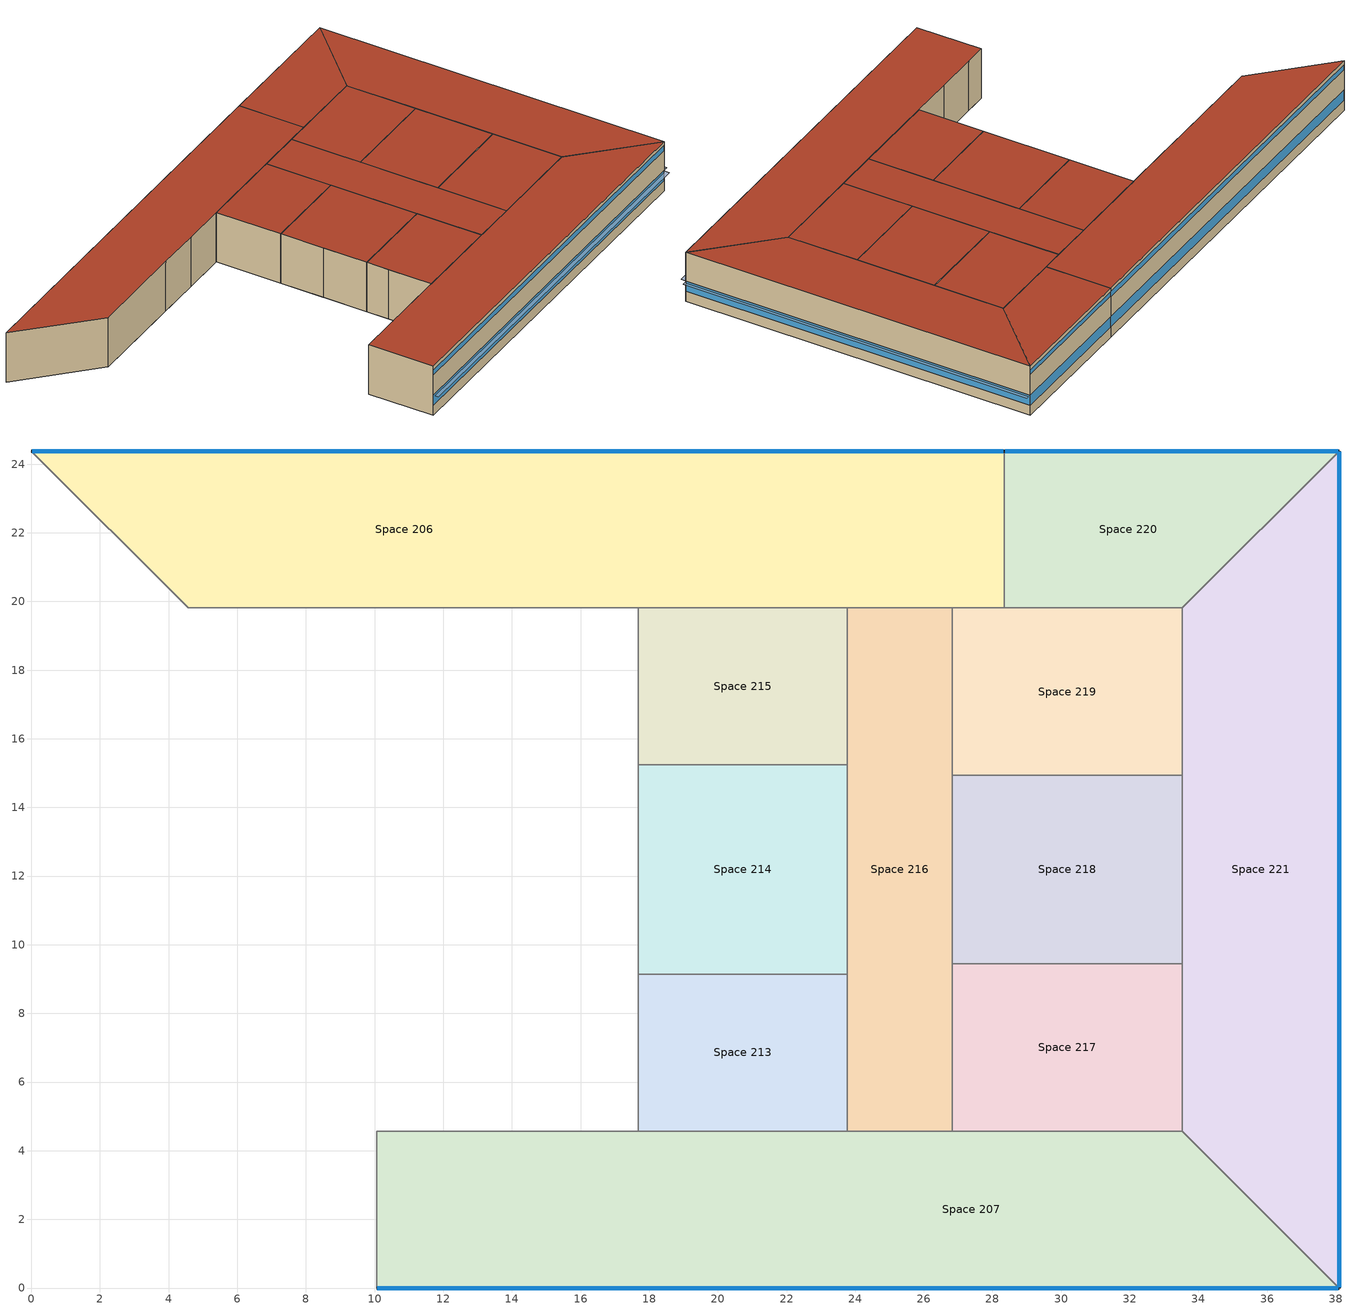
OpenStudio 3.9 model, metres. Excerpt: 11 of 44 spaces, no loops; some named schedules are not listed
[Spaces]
Space 220
 floor to Space 122: 38.1,24.38 33.53,19.81 28.35,19.81 28.35,24.38 z3.66
 wall outside: 38.1,24.38 28.35,24.38 z3.66:7.32
 wall to Space 221: 33.53,19.81 38.1,24.38 z3.66:7.32
 wall to Space 219: 28.35,19.81 33.53,19.81 z3.66:7.32
 wall to Space 206: 28.35,24.38 28.35,19.81 z3.66:7.32
 window (AEDG-SmMdOff View Glazing North): 38.07,24.38 28.37,24.38 z4.42:5.15
 window (AEDG-SmMdOff Daylight Glazing North): 38.07,24.38 28.37,24.38 z6.71:7.01
 roof outside: 28.35,24.38 28.35,19.81 33.53,19.81 38.1,24.38 z7.32
Space 213
 floor to Space 113: 17.68,4.57 17.68,9.14 23.77,9.14 23.77,4.57 z3.66
 wall to Space 210: 17.68,9.14 17.68,7.62 z3.66:7.32
 wall to Space 214: 23.77,9.14 17.68,9.14 z3.66:7.32
 wall to Space 216: 23.77,4.57 23.77,9.14 z3.66:7.32
 wall to Space 207: 17.68,4.57 19.2,4.57 23.77,4.57 z3.66:7.32
 wall to Space 209: 17.68,7.62 17.68,4.57 z3.66:7.32
 roof outside: 17.68,9.14 17.68,4.57 23.77,4.57 23.77,9.14 z7.32
Space 217
 floor to Space 119: 33.53,9.45 33.53,4.57 26.82,4.57 26.82,9.45 z3.66
 wall to Space 221: 33.53,4.57 33.53,9.45 z3.66:7.32
 wall to Space 207: 26.82,4.57 33.53,4.57 z3.66:7.32
 wall to Space 216: 26.82,9.45 26.82,4.57 z3.66:7.32
 wall to Space 218: 33.53,9.45 26.82,9.45 z3.66:7.32
 roof outside: 26.82,9.45 26.82,4.57 33.53,4.57 33.53,9.45 z7.32
Space 221
 floor to Space 123: 38.1,0 33.53,4.57 33.53,19.81 38.1,24.38 z3.66
 wall outside: 38.1,0 38.1,24.38 z3.66:7.32
 wall to Space 207: 33.53,4.57 38.1,0 z3.66:7.32
 wall to Space 218: 33.53,14.94 33.53,9.45 z3.66:7.32
 wall to Space 219: 33.53,19.81 33.53,14.94 z3.66:7.32
 window (AEDG-SmMdOff View Glazing EastWest): 38.1,0.03 38.1,24.36 z4.42:5.15
 roof outside: 38.1,24.38 33.53,19.81 33.53,4.57 38.1,0 z7.32
Space 206
 floor to Space 103: 19.2,24.38 19.2,19.81 4.57,19.81 0,24.38 z3.66
 floor to Space 118: 28.35,24.38 28.35,19.81 19.2,19.81 19.2,24.38 z3.66
 wall outside: 28.35,24.38 0,24.38 z3.66:7.32
 wall to Space 216: 23.77,19.81 26.82,19.81 z3.66:7.32
 wall to Space 215: 17.68,19.81 19.2,19.81 23.77,19.81 z3.66:7.32
 wall to Space 212: 14.63,19.81 17.68,19.81 z3.66:7.32
 wall to Space 208: 11.58,19.81 14.63,19.81 z3.66:7.32
 wall to Space 205: 4.57,19.81 11.58,19.81 z3.66:7.32
 wall to Space 201: 0,24.38 4.57,19.81 z3.66:7.32
 wall to Space 219: 26.82,19.81 28.35,19.81 z3.66:7.32
 window (AEDG-SmMdOff View Glazing North): 28.32,24.38 0.03,24.38 z4.42:5.15
 window (AEDG-SmMdOff Daylight Glazing North): 28.32,24.38 0.03,24.38 z6.66:7.01
 roof outside: 0,24.38 4.57,19.81 28.35,19.81 28.35,24.38 z7.32
Space 214
 floor to Space 114: 17.68,9.14 17.68,15.24 23.77,15.24 23.77,9.14 z3.66
 wall to Space 216: 23.77,9.14 23.77,15.24 z3.66:7.32
 wall to Space 210: 17.68,12.19 17.68,9.14 z3.66:7.32
 wall to Space 211: 17.68,15.24 17.68,12.19 z3.66:7.32
 wall to Space 215: 23.77,15.24 17.68,15.24 z3.66:7.32
 roof outside: 17.68,15.24 17.68,9.14 23.77,9.14 23.77,15.24 z7.32
Space 215
 floor to Space 115: 17.68,15.24 17.68,19.81 23.77,19.81 23.77,15.24 z3.66
 wall to Space 216: 23.77,15.24 23.77,19.81 z3.66:7.32
 wall to Space 212: 17.68,19.81 17.68,15.24 z3.66:7.32
 roof outside: 17.68,19.81 17.68,15.24 23.77,15.24 23.77,19.81 z7.32
Space 216
 floor to Space 117: 23.77,4.57 23.77,19.81 26.82,19.81 26.82,4.57 z3.66
 wall to Space 219: 26.82,14.94 26.82,19.81 z3.66:7.32
 wall to Space 218: 26.82,9.45 26.82,14.94 z3.66:7.32
 wall to Space 207: 23.77,4.57 26.82,4.57 z3.66:7.32
 roof outside: 23.77,19.81 23.77,4.57 26.82,4.57 26.82,19.81 z7.32
Space 218
 floor to Space 120: 33.53,14.94 33.53,9.45 26.82,9.45 26.82,14.94 z3.66
 wall to Space 219: 33.53,14.94 26.82,14.94 z3.66:7.32
 roof outside: 26.82,14.94 26.82,9.45 33.53,9.45 33.53,14.94 z7.32
Space 219
 floor to Space 121: 26.82,14.94 26.82,19.81 33.53,19.81 33.53,14.94 z3.66
 roof outside: 26.82,19.81 26.82,14.94 33.53,14.94 33.53,19.81 z7.32
Space 207
 floor to Space 116: 33.53,4.57 38.1,0 19.2,0 19.2,4.57 z3.66
 floor to Space 107: 19.2,4.57 19.2,0 10.06,0 10.06,4.57 z3.66
 wall outside: 10.06,0 38.1,0 z3.66:7.32
 wall to Space 209: 17.68,4.57 14.63,4.57 z3.66:7.32
 wall to Space 203: 11.58,4.57 10.06,4.57 z3.66:7.32
 wall to Space 208: 14.63,4.57 11.58,4.57 z3.66:7.32
 wall to Space 202: 10.06,4.57 10.06,0 z3.66:7.32
 window (AEDG-SmMdOff View Glazing South): 10.08,0 38.07,0 z4.42:5.15
 window (AEDG-SmMdOff Daylight Glazing South): 10.08,0 38.07,0 z6.66:7.01
 roof outside: 10.06,4.57 10.06,0 38.1,0 33.53,4.57 z7.32
shading: 38.1,0.03 38.47,0.03 38.47,24.36 38.1,24.36 z5.15; 10.08,0 10.08,-0.37 38.07,-0.37 38.07,0 z5.15
[Building]
Building 1: Space Type=Building Default Space Type; Default Construction Set=90.1-2004 - Office - ASHRAE 169-2006-5B; Standards Building Type=Office
[Site]
Aurora Buckley Field Angb: Latitude {deg}=39.72; Longitude {deg}=-104.75; Time Zone {hr}=-7; Elevation {m}=1726
[ClimateZones]
Climate Zone Institution Name 1=ASHRAE; Climate Zone Document Name 1=ANSI/ASHRAE Standard 169; Climate Zone Document Year 1=2006; Climate Zone Value 1=5B; Climate Zone Institution Name 2=CEC; Climate Zone Document Name 2=California Climate Zone Descriptions; Climate Zone Document Year 2=1995
[Site:WaterMainsTemperature]
Calculation Method=Correlation; Annual Average Outdoor Air Temperature {C}=9.95; Maximum Difference In Monthly Average Outdoor Air Temperatures {deltaC}=23.7
[SizingPeriod:DesignDay] Barometric Pressure {Pa}=82237; Rain Indicator=No; Snow Indicator=No; Day of Month=21; Daylight Saving Time Indicator=No; Humidity Condition Type=Wetbulb; Dry-Bulb Temperature Range Modifier Type=DefaultMultipliers
Name | Maximum Dry-Bulb Temperature {C} | Daily Dry-Bulb Temperature Range {deltaC} | Wind Speed {m/s} | Wind Direction {deg} | Month | Day Type | Wetbulb or DewPoint at Maximum Dry-Bulb {C} | Solar Model Indicator | ASHRAE Clear Sky Optical Depth for Beam Irradiance | ASHRAE Clear Sky Optical Depth for Diffuse Irradiance | Sky Clearness
Aurora Buckley Field Angb Ann Clg .4% Condns DB=>MWB 1 | 33.9 | 14.8 | 3.6 | 30 | 7 | SummerDesignDay | 15 | ASHRAETau | 0.423 | 2.02
Aurora Buckley Field Angb Ann Clg .4% Condns WB=>MDB 1 | 26.3 | 14.8 | 3.6 | 30 | 7 | SummerDesignDay | 17.9 | ASHRAETau | 0.423 | 2.02
Aurora Buckley Field Angb Ann Htg 99.6% Condns DB 1 | -17.9 | 0 | 2.5 | 180 | 12 | WinterDesignDay | -17.9 | ASHRAEClearSky |  |  | 0
[Material:NoMass] Roughness=Smooth; Thermal Absorptance=0.9; Solar Absorptance=0.7
Name | Thermal Resistance {m2-K/W} | Visible Absorptance
Typical Insulation R-8.93 67 | 1.57183 | 0.7
Typical Carpet Pad; CP02 CARPET PAD 2 | 0.21648 | 0.8
Typical Insulation R-0.58 181 | 0.101875 | 0.7
Typical Insulation R-0.54 1 | 0.0945033 | 0.7
Typical Insulation R-31 | 5.44405 | 0.7
[WindowMaterial:Glazing] Optical Data Type=SpectralAverage; Infrared Transmittance at Normal Incidence=0; Front Side Infrared Hemispherical Emissivity=0.84; Back Side Infrared Hemispherical Emissivity=0.84; Conductivity {W/m-K}=0.9; Dirt Correction Factor for Solar and Visible Transmittance=1; Solar Diffusing=No
Name | Thickness {m} | Solar Transmittance at Normal Incidence | Front Side Solar Reflectance at Normal Incidence | Back Side Solar Reflectance at Normal Incidence | Visible Transmittance at Normal Incidence | Front Side Visible Reflectance at Normal Incidence | Back Side Visible Reflectance at Normal Incidence
BLUE 6MM | 0.006 | 0.48 | 0.05 | 0.05 | 0.57 | 0.06 | 0.06
CLEAR 6MM | 0.006 | 0.775 | 0.071 | 0.071 | 0.881 | 0.08 | 0.08
Clear 3mm 1 | 0.003 | 0.837 | 0.075 | 0.075 | 0.898 | 0.081 | 0.081
[WindowMaterial:Blind] Slat Width {m}=0.025; Slat Separation {m}=0.01875; Front Side Slat Beam Solar Reflectance=0.5; Back Side Slat Beam Solar Reflectance=0.5; Front Side Slat Diffuse Solar Reflectance=0.5; Back Side Slat Diffuse Solar Reflectance=0.5; Slat Beam Visible Transmittance=0
Window Material Blind 1; Window Material Blind 2
[WindowMaterial:SimpleGlazingSystem]
Name | U-Factor {W/m2-K} | Solar Heat Gain Coefficient | Visible Transmittance
U 1.17 SHGC 0.49 Simple Glazing U-1.17 SHGC 0.0 51 | 6.64357 | 0.49 | 0.38
AEDG-SmMdOff View Glazing North-mat; AEDG-SmMdOff View Glazing South-mat; AEDG-SmMdOff View Glazing EastWest-mat | 2.21452 | 0.38 | 0.3
AEDG-SmMdOff Daylight Glazing South-mat; AEDG-SmMdOff Daylight Glazing North-mat | 5.50792 | 0.58 | 0.7
[DefaultSurfaceConstructions]
Name | Floor Construction | Wall Construction | Roof Ceiling Construction
Default Surface Constructions 718 | Typical Insulated Exterior Mass Floor R-11.49 67 | Concrete 8in HW Exterior Wall | Typical IEAD Roof R-15.87 164
Default Surface Constructions 719 | Typical Interior Floor | Typical Interior Wall | Typical Interior Ceiling
Default Surface Constructions 720 | Typical Insulated Carpeted 6in Slab Floor | Typical Insulated Basement Mass Wall
[DefaultSubSurfaceConstructions]
Name | Fixed Window Construction | Operable Window Construction | Door Construction | Glass Door Construction | Overhead Door Construction | Skylight Construction | Tubular Daylight Dome Construction | Tubular Daylight Diffuser Construction
Default Sub Surface Constructions 479 | U 0.57 SHGC 0.49 Dbl Blue 6mm/6mm Air | U 0.57 SHGC 0.49 Dbl Blue 6mm/6mm Air | Typical Insulated Metal Door R-1.43 181 | U 0.57 SHGC 0.49 Dbl Blue 6mm/6mm Air | Typical Overhead Door | U 1.17 SHGC 0.49 Simple Glazing Skylight U-1.17 SHGC 0.0 51 | Typical Interior Window | Typical Interior Window
Default Sub Surface Constructions 480 | Typical Interior Window | Typical Interior Window | Typical Interior Door
[DefaultConstructionSet]
90.1-2004 - Office - ASHRAE 169-2006-5B: Default Exterior Surface Constructions=Default Surface Constructions 718; Default Interior Surface Constructions=Default Surface Constructions 719; Default Ground Contact Surface Constructions=Default Surface Constructions 720; Default Exterior SubSurface Constructions=Default Sub Surface Constructions 479; Default Interior SubSurface Constructions=Default Sub Surface Constructions 480; Interior Partition Construction=Typical Interior Partition
[Construction]
Typical Interior Partition; Typical Interior Door: G05 25mm wood
Typical Insulated Exterior Mass Floor R-11.49 67: Typical Insulation R-8.93 67, 4 in. Normalweight Concrete Floor, Typical Carpet Pad
Typical IEAD Roof R-15.87 164: Roof Membrane, Typical Insulation R-31, Metal Roof Surface - adj
Typical Interior Floor: 100mm Normalweight concrete floor, CP02 CARPET PAD 2
Typical Interior Wall: G01 13mm gypsum board - adj, G01 13mm gypsum board - adj
Typical Interior Ceiling: CP02 CARPET PAD 2, 100mm Normalweight concrete floor
Typical Insulated Carpeted 6in Slab Floor: 6 in. Normalweight Concrete Floor, Typical Carpet Pad
Typical Insulated Basement Mass Wall: 8 in. Concrete Block Basement Wall
U 0.57 SHGC 0.49 Dbl Blue 6mm/6mm Air: BLUE 6MM, AIR 6MM, CLEAR 6MM
Typical Insulated Metal Door R-1.43 181: F08 Metal surface, Typical Insulation R-0.58 181
Typical Overhead Door: Typical Insulation R-0.54 1
U 1.17 SHGC 0.49 Simple Glazing Skylight U-1.17 SHGC 0.0 51: U 1.17 SHGC 0.49 Simple Glazing U-1.17 SHGC 0.0 51
Typical Interior Window: Clear 3mm 1
Concrete 8in HW Exterior Wall: 25mm Stucco, 8IN CONCRETE HW RefBldg, 5/8 in. Gypsum Board - adj, Typical Insulation R-31, 5/8 in. Gypsum Board - adj
AEDG-SmMdOff View Glazing North: AEDG-SmMdOff View Glazing North-mat
AEDG-SmMdOff View Glazing South: AEDG-SmMdOff View Glazing South-mat
AEDG-SmMdOff View Glazing EastWest: AEDG-SmMdOff View Glazing EastWest-mat
AEDG-SmMdOff Daylight Glazing South: AEDG-SmMdOff Daylight Glazing South-mat
AEDG-SmMdOff Daylight Glazing North: AEDG-SmMdOff Daylight Glazing North-mat
[Material]
Name | Roughness | Thickness {m} | Conductivity {W/m-K} | Density {kg/m3} | Specific Heat {J/kg-K} | Thermal Absorptance | Solar Absorptance | Visible Absorptance
G05 25mm wood | MediumSmooth | 0.0254 | 0.15 | 608 | 1630 | 0.9 | 0.5 | 0.5
4 in. Normalweight Concrete Floor | MediumRough | 0.1016 | 2.31 | 2322 | 832 | 0.9 | 0.7 | 0.7
8IN CONCRETE HW RefBldg | Rough | 0.2032 | 1.311 | 2240 | 836.8 | 0.9 | 0.7 | 0.7
Roof Membrane | VeryRough | 0.0095 | 0.16 | 1121.29 | 1460 | 0.9 | 0.7 | 0.7
Metal Roof Surface - adj | Smooth | 0.0008 | 45.28 | 7824 | 500 | 0.9 | 0.7 | 0.2
100mm Normalweight concrete floor | MediumRough | 0.1016 | 2.31045 | 2322 | 832.557 |  | 0 | 0
G01 13mm gypsum board - adj | Smooth | 0.0127 | 0.160031 | 800.001 | 1090.73 | 0.9 | 0.7 | 0.3
6 in. Normalweight Concrete Floor | MediumRough | 0.1524 | 2.31 | 2322 | 832 | 0.9 | 0.7 | 0.7
8 in. Concrete Block Basement Wall | MediumRough | 0.2032 | 1.326 | 1842 | 912 | 0.9 | 0.7 | 0.7
F08 Metal surface | Smooth | 0.0008 | 45.28 | 7824 | 500 | 0.9 | 0.7 | 0.7
25mm Stucco | Smooth | 0.0254 | 0.72 | 1856 | 840 | 0.9 | 0.7 | 0.7
5/8 in. Gypsum Board - adj | MediumSmooth | 0.0159 | 0.16 | 800 | 1090 | 0.9 | 0.7 | 0.3
[WindowMaterial:Gas]
AIR 6MM: Gas Type=Air; Thickness {m}=0.0063
[DesignSpecification:OutdoorAir] Outdoor Air Method=Sum; Outdoor Air Flow per Floor Area {m3/s-m2}=0.0003048
Name | Outdoor Air Flow per Person {m3/s-person}
Storage Outdoor Air 1; Conference Outdoor Air 1; Open Office Outdoor Air 1; Private Office Outdoor Air 1 | 0.00235974
Corridor Outdoor Air 1 | 0
[ThermostatSetpoint:DualSetpoint] Heating Setpoint Temperature Schedule=General Heating Setpt; Cooling Setpoint Temperature Schedule=General Cooling Setpt
Thermostat Setpoint Dual Setpoint 45; Thermostat Setpoint Dual Setpoint 54; Thermostat Setpoint Dual Setpoint 61; Thermostat Setpoint Dual Setpoint 75; Thermostat Setpoint Dual Setpoint 76; Thermostat Setpoint Dual Setpoint 79; Thermostat Setpoint Dual Setpoint 80; Thermostat Setpoint Dual Setpoint 81; Thermostat Setpoint Dual Setpoint 82; Thermostat Setpoint Dual Setpoint 83; Thermostat Setpoint Dual Setpoint 84
[ShadingControl] Shading Type=InteriorBlind; Multiple Surface Control Type=Sequential
Name | Shading Device Material | Sub Surface Name 1 | Sub Surface Name 2 | Sub Surface Name 3 | Sub Surface Name 4
Shading Control 1 | Window Material Blind 1
Shading Control 2 | Window Material Blind 2 | Sub Surface 1 | Sub Surface 2 | Sub Surface 15 | Sub Surface 16
[DefaultScheduleSet] People Activity Level Schedule=General Activity
Name | Hours of Operation Schedule | Number of People Schedule | Lighting Schedule | Electric Equipment Schedule | Infiltration Schedule
General Schedule Set | General HVAC Availability | General Occupancy | General Lighting | General Equipment | General Infiltration
24hr Schedule Set | 24 Hr Service HVAC Availability | 24 Hr Service People | 24 Hr Service Lighting | 24 Hr Service Equipment | 24 Hr Service Infiltration
High Occupancy | General HVAC Availability | High Density Occupancy | General Lighting | General Equipment | General Infiltration
[SpaceType]
Name | Default Schedule Set | Design Specification Outdoor Air Object | Standards Template | Standards Building Type | Standards Space Type
Storage | General Schedule Set | Storage Outdoor Air 1 | 90.1-2004 | Office | Storage
Conference | High Occupancy | Conference Outdoor Air 1 | 90.1-2004 | Office | Conference
Corridor | General Schedule Set | Corridor Outdoor Air 1 | 90.1-2004 | Office | Corridor
Mech and Elec | 24hr Schedule Set |  | 90.1-2004 | Office | Elec/MechRoom
Open Office | General Schedule Set | Open Office Outdoor Air 1 | 90.1-2004 | Office | OpenOffice
Private Office | General Schedule Set | Private Office Outdoor Air 1 | 90.1-2004 | Office | ClosedOffice
Stairway | General Schedule Set |  | 90.1-2004 | Office | Stair
Building Default Space Type
[People:Definition] Number of People Calculation Method=Area/Person; Fraction Radiant=0.3
Name | Space Floor Area per Person {m2/person}
Conference People Definition | 1.85806
Open Office People Definition | 13.9355
[People] Multiplier=1
Name | People Definition | Space or SpaceType
Storage People | Storage People Definition | Storage
Conference People | Conference People Definition | Conference
Corridor People | Corridor People Definition | Corridor
Mech and Elec People | Mech and Elec People Definition | Mech and Elec
Open Office People | Open Office People Definition | Open Office
Private Office People | Private Office People Definition | Private Office
Stairway People | Stairway People Definition | Stairway
[Lights:Definition] Design Level Calculation Method=Watts/Area
Name | Watts per Space Floor Area {W/m2}
AEDG SmMdOff - Conference lights | 8.28821
AEDG SmMdOff - OpenOffice lights | 7.31946
[Lights] Fraction Replaceable=1; Multiplier=1
Name | Lights Definition | Space or SpaceType | Schedule
Storage Lights | AEDG SmMdOff - Storage lights | Storage | General Lighting - Controls Reduction
Conference Lights | AEDG SmMdOff - Conference lights | Conference | General Lighting - Controls Reduction
Corridor Lights | AEDG SmMdOff - Corridor lights | Corridor
Mech and Elec Lights | AEDG SmMdOff - Elec/MechRoom lights | Mech and Elec | 24 Hr Service Lighting - Controls Reduction
Open Office Lights | AEDG SmMdOff - OpenOffice lights | Open Office | General Lighting - Controls Reduction
Private Office Lights | AEDG SmMdOff - ClosedOffice lights | Private Office | General Lighting - Controls Reduction
Stairway Lights | AEDG SmMdOff - Stair lights | Stairway
[ElectricEquipment:Definition] Design Level Calculation Method=Watts/Area
Name | Watts per Space Floor Area {W/m2}
AEDG SmMdOff - Conference electric equipment | 3.98265
AEDG SmMdOff - OpenOffice electric equipment | 7.64238
[ElectricEquipment] Multiplier=1
Name | Electric Equipment Definition | Space or SpaceType | Schedule
Storage Electric Equipment | AEDG SmMdOff - Storage electric equipment | Storage | General Equipment - Controls Reduction
Conference Electric Equipment | AEDG SmMdOff - Conference electric equipment | Conference | General Equipment - Controls Reduction
Corridor Electric Equipment | AEDG SmMdOff - Corridor electric equipment | Corridor | General Equipment - Controls Reduction
Mech and Elec Electric Equipment | AEDG SmMdOff - Elec/MechRoom electric equipment | Mech and Elec | 24 Hr Service Equipment - Controls Reduction
Open Office Electric Equipment | AEDG SmMdOff - OpenOffice electric equipment | Open Office | General Equipment - Controls Reduction
Private Office Electric Equipment | AEDG SmMdOff - ClosedOffice electric equipment | Private Office | General Equipment - Controls Reduction
Electric Equipment 2 | AEDG SmMdOff - Stair electric equipment | Stairway | General Equipment - Controls Reduction
[Space] Building Story=Story 2
Name | Space Type | Thermal Zone
Space 221 | Open Office | Zone - Space 221
Space 220 | Conference | Zone - Space 220
Space 215 | Storage | Zone - Space 215
Space 218 | Open Office | Zone - Space 218
Space 213 | Stairway | Zone - Space 213
Space 206 | Private Office | Zone - Space 206
Space 214 | Mech and Elec | Zone - Space 214
Space 207 | Private Office | Zone - Space 207
Space 217 | Private Office | Zone - Space 217
Space 219 | Open Office | Zone - Space 219
Space 216 | Corridor | Zone - Space 216
[BuildingStory]
Story 2: Nominal Z Coordinate {m}=3.6576; Nominal Floor to Floor Height {m}=3.6576; Nominal Floor to Ceiling Height {m}=3.6576
[ThermalZone] Use Ideal Air Loads=No
Name | Primary Daylighting Control | Fraction of Zone Controlled by Primary Daylighting Control | Thermostat
Zone - Space 206 | Space 206 sensor | 0.870175 | Thermostat Setpoint Dual Setpoint 75
Zone - Space 207 | Space 207 sensor | 0.871006 | Thermostat Setpoint Dual Setpoint 76
Zone - Space 213 |  |  | Thermostat Setpoint Dual Setpoint 79
Zone - Space 214 |  |  | Thermostat Setpoint Dual Setpoint 80
Zone - Space 215 |  |  | Thermostat Setpoint Dual Setpoint 81
Zone - Space 216 |  |  | Thermostat Setpoint Dual Setpoint 61
Zone - Space 217 |  |  | Thermostat Setpoint Dual Setpoint 54
Zone - Space 218 |  |  | Thermostat Setpoint Dual Setpoint 82
Zone - Space 219 |  |  | Thermostat Setpoint Dual Setpoint 83
Zone - Space 220 | Space 220 sensor | 1 | Thermostat Setpoint Dual Setpoint 84
Zone - Space 221 |  |  | Thermostat Setpoint Dual Setpoint 45
[SpaceInfiltration:DesignFlowRate] Design Flow Rate Calculation Method=Flow/ExteriorArea; Flow per Exterior Surface Area {m3/s-m2}=0.000254
Name | Space or SpaceType
Space Infiltration Design Flow Rate 1 | Mech and Elec
Space Infiltration Design Flow Rate 2 | Storage
Space Infiltration Design Flow Rate 3 | Conference
Space Infiltration Design Flow Rate 6 | Corridor
Space Infiltration Design Flow Rate 9 | Open Office
Space Infiltration Design Flow Rate 10 | Private Office
Space Infiltration Design Flow Rate 12 | Stairway
[DaylightingDevice:Shelf]
Daylighting Device Shelf 5: Window=Sub Surface 22; Inside Shelf=Interior Partition Surface 5
[Daylighting:Control] Position Z-Coordinate {m}=4.572; Illuminance Setpoint {lux}=499.984
Name | Space | Position X-Coordinate {m} | Position Y-Coordinate {m} | Phi Rotation Around Z-Axis {deg}
Space 206 sensor | Space 206 | 14.1732 | 20.7903 | 0
Space 207 sensor | Space 207 | 24.0792 | 3.58968 | 180
Space 220 sensor | Space 220 | 33.2232 | 21.4932 | 0
[Exterior:Lights:Definition]
Name | Design Level {W}
Exterior Lights - Facade Definition | 250
Exterior Lights - Parking Definition | 1800
Exterior Lights - Walkway Definition | 1600
[Exterior:Lights] Control Option=AstronomicalClock
Name | Exterior Lights Definition | Schedule
250.0 w Exterior Light | Exterior Lights - Facade Definition | Exterior Lights - Facade
1800.0 w Exterior Light | Exterior Lights - Parking Definition | Exterior Lights - Parking
1600.0 w Exterior Light | Exterior Lights - Walkway Definition | Exterior Lights - Walkway
